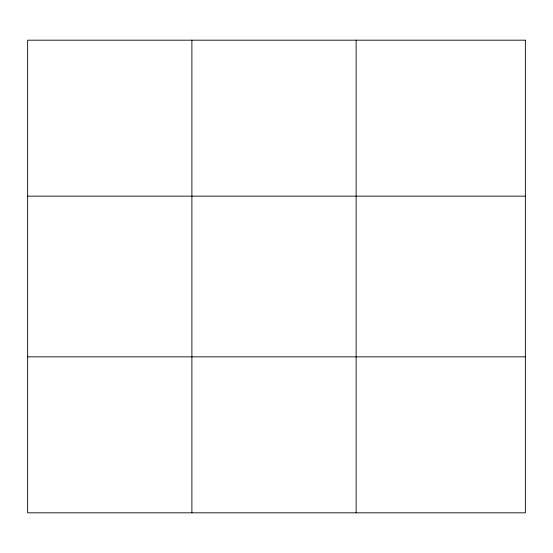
<?xml version="1.0" encoding="UTF-8"?>
<svg xmlns="http://www.w3.org/2000/svg" width="553" height="553" viewBox="0 0 553 553"><rect width="100%" height="100%" fill="white"/><g stroke="black" fill="none" stroke-linecap="round" stroke-linejoin="round"><path stroke-width="0.83" d="M191.891 40.182L191.891 512.818M356.132 40.182L356.132 512.818M27.65 196.149L525.35 196.149M27.65 356.851L525.35 356.851M525.35 40.182L525.35 512.818L27.65 512.818L27.65 40.182L525.35 40.182"/></g></svg>
